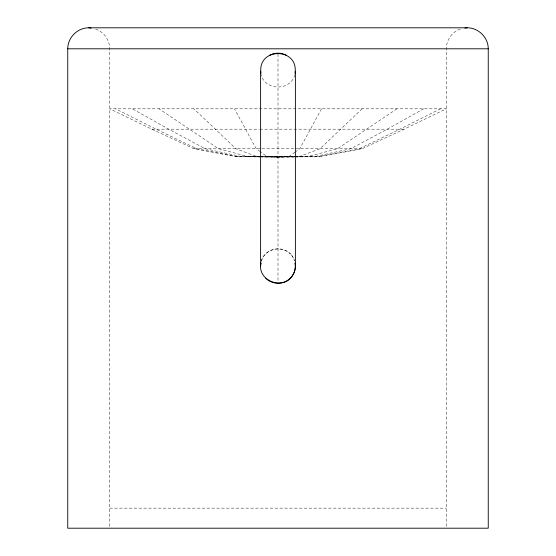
<?xml version="1.0" encoding="UTF-8"?>
<svg xmlns="http://www.w3.org/2000/svg" width="556" height="556" viewBox="0 0 556 556"><rect width="100%" height="100%" fill="white"/><g stroke="black" fill="none" stroke-linecap="round" stroke-linejoin="round"><path stroke-width="0.42" stroke-dasharray="2.78 2.08" d="M261.202 261.556C264.552 247.135 286.104 244.362 293.061 257.4A17.118 17.118 0 0 1 294.583 260.84A17.208 17.173 0 0 0 290.301 253.821M294.798 74.685C290.983 91.128 265.017 91.128 261.202 74.685M321.542 108.816L299.774 148.723L295.688 151.691M362.123 108.816L320.061 148.723L299.031 156.639L261.577 156.931M295.007 152.184L288.884 156.639L278 157.133L261.522 156.91M396.963 108.816L337.485 148.723L307.739 156.639L278 157.133L248.261 156.639L218.515 148.723L159.037 108.816M423.7 108.816L387.275 129.173L350.85 148.723L314.425 156.639L295.347 156.896M440.512 108.816L399.882 129.173L359.252 148.723L318.63 156.639M295.166 156.931L320.061 156.639L362.123 148.723L404.184 129.173L446.246 108.816L109.754 108.816L151.816 129.173L193.877 148.723L235.939 156.639L260.834 156.931M460.361 29.114C452.014 31.748 446.357 40.157 446.246 48.803L446.246 527.366M294.478 156.91L256.969 156.639L235.939 148.723L193.877 108.816M294.423 156.931L278 157.133L267.116 156.639L260.993 152.184M151.816 129.173L259.096 129.173M259.951 129.173L404.184 129.173M193.877 148.723L362.123 148.723M235.939 156.639L320.061 156.639M109.754 508.142L446.246 508.142M260.653 156.896L241.575 156.639L205.15 148.723L168.725 129.173L132.3 108.816M237.37 156.639L196.748 148.723L156.118 129.173L115.488 108.816M95.639 29.114C103.986 31.748 109.643 40.157 109.754 48.803L109.754 527.366M260.312 151.691L256.226 148.723L234.458 108.816M278 54.022L278 282.392M261.417 260.84A17.222 17.187 0 0 1 265.705 253.828A17.445 17.41 0 0 1 290.267 253.828"/><path stroke-width="0.83" d="M67.749 48.803C67.679 37.565 77.513 27.73 88.751 27.8L467.248 27.8C478.487 27.73 488.321 37.565 488.251 48.803L488.251 528.2L67.749 528.2L67.749 48.803L488.251 48.803M290.301 278.209A17.208 17.173 0 0 0 295.125 263.023A17.118 17.118 0 0 1 293.061 274.636C284.533 291.108 256.691 281.204 261.007 263.044M294.993 73.204C299.017 47.079 256.983 47.079 261.007 73.204M464.913 28.106L467.248 27.8M88.751 27.8L91.087 28.106M295.389 71.203L295.389 265.073M260.611 71.203L260.611 265.073M260.611 266.018A17.222 17.187 0 0 1 260.875 263.023M290.295 278.202A17.458 17.417 0 0 1 265.705 278.202M269.306 55.454A17.514 17.361 0 0 1 286.694 55.454"/></g></svg>
